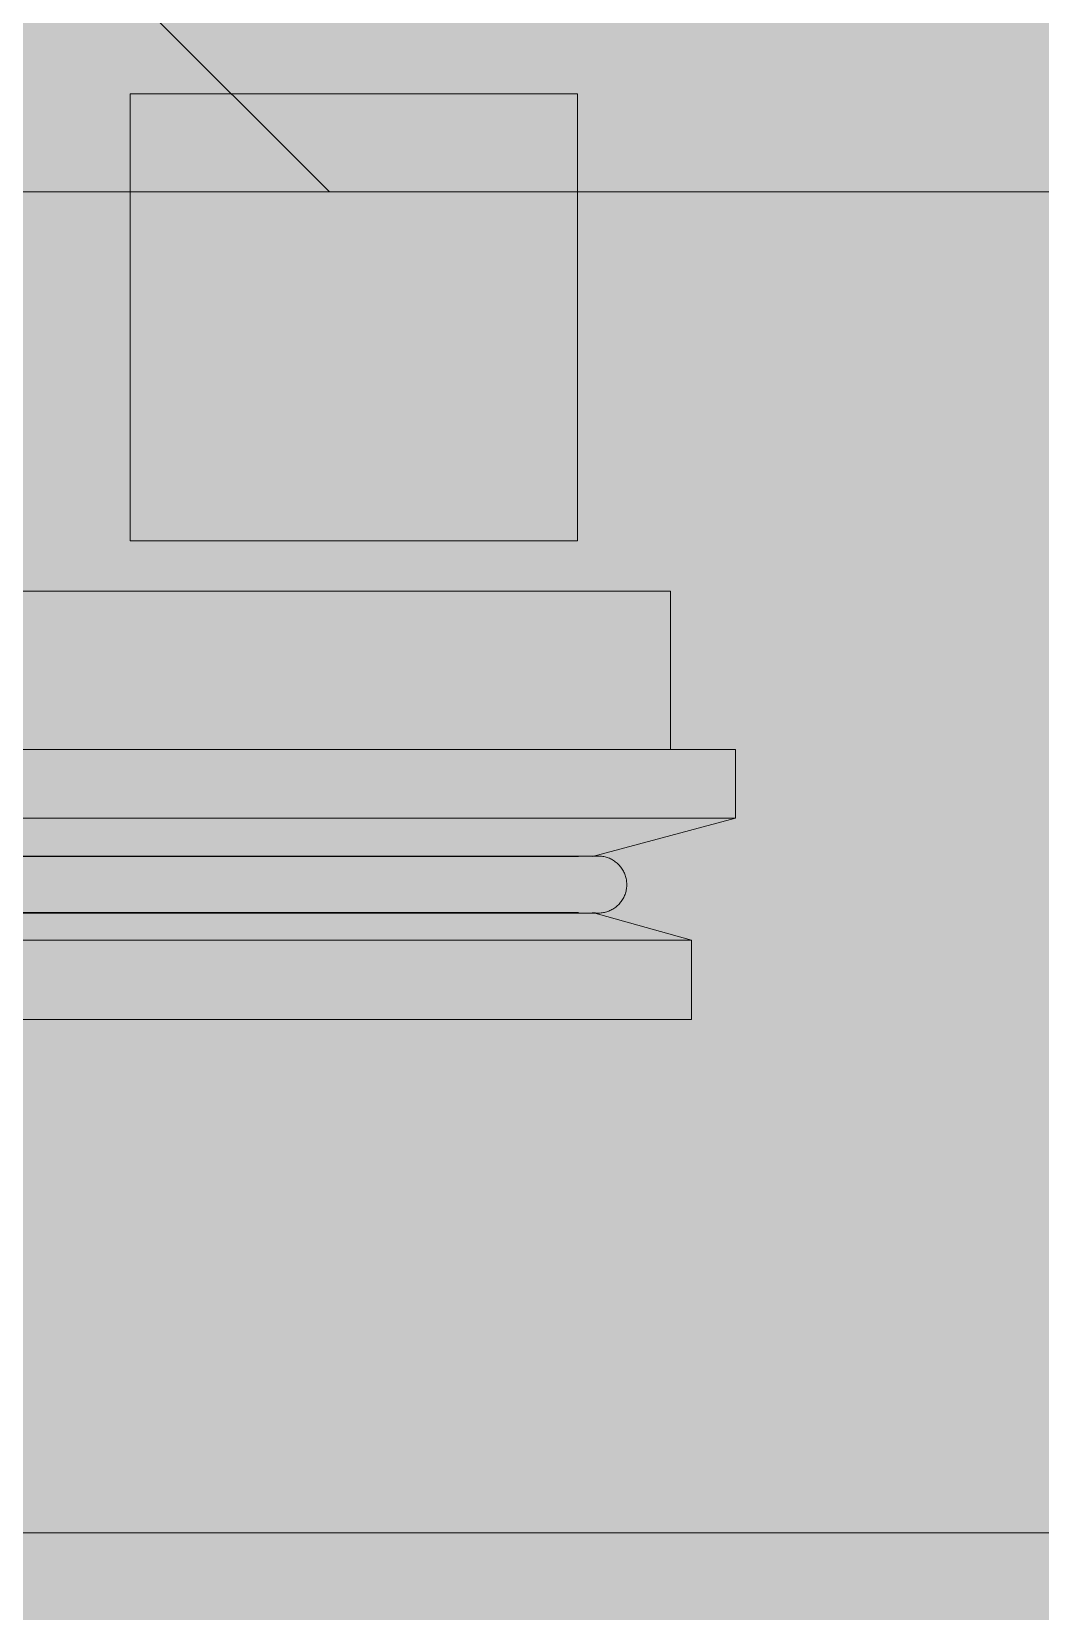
# Model space of a CAD drawing. Header units: inches. Extents: x -430 to 361, y -510 to 778.
# Drawn here: x -72.93 to -68.66, y 269.33 to 276.01 of the extents above; entities that cross this region are included whole.
import ezdxf

# ---------------------------------------------------------------- set-up
doc = ezdxf.new("R2010")
doc.units = ezdxf.units.IN
doc.header["$MEASUREMENT"] = 0
doc.layers.get('0').update_dxf_attribs({"color": 8})
for name, color, linetype, lineweight in [('A-DETL-GENF', 8, 'Continuous', 9), ('A-WALL-PATT', 8, 'Continuous', 13), ('I-WALL', 8, 'Continuous', 9), ('Q-SPCQ', 8, 'Continuous', 9)]:
    doc.layers.add(name, color=color, linetype=linetype, lineweight=lineweight)

# ---------------------------------------------------------------- blocks, each defined once
blk = doc.blocks.new('Hecht_PAD_AA-Arch_detached_rvt-1-Test Fit - First Floor Plan')
at = {"layer": 'A-WALL-PATT'}
h = blk.add_hatch(dxfattribs=at)
h.set_pattern_fill('FP_19', color=256, style=0, pattern_type=2)
h.set_pattern_definition([(45, (0, 0), (-8.4853, 8.4853), []), (135, (0, 0), (-8.4853, -8.4853), [])])
h.paths.add_polyline_path([(-75.4459, 275.331), (-44.4868, 275.331), (-36.8618, 282.956), (-140.4868, 282.956), (-140.4868, 275.331), (-77.7173, 275.331)], flags=0)
at = {"layer": 'I-WALL'}
for p, q in [((-72.951, 275.331), (-72.5102, 275.331)), ((-72.5102, 275.331), (-70.6204, 275.331)), ((-70.6204, 275.331), (-44.4868, 275.331))]:
    blk.add_line(p, q, dxfattribs=at)
blk = doc.blocks.new('schindler-3300na_traction_elevator_machine_room-less_general_purpose_front_or_front-rear_opening_2100-3500_capacity_3300bim - 3500 Front-2750691-Test Fit - First Floor Plan')
at = {"layer": 'Q-SPCQ'}
for p, q in [((47.0079, -42.7953), (47.0079, 40.2756)), ((41.3386, -12.8034), (41.3386, -36.6929)), ((41.3386, -33.5433), (41.3386, -12.8034)), ((41.3386, -12.8034), (41.3386, -33.5433)), ((41.3386, -33.5433), (41.3386, -12.8034)), ((41.3386, -12.8034), (41.3386, -33.5433)), ((41.3386, -33.5433), (41.3386, -12.8034)), ((41.3386, -12.8034), (41.3386, -33.5433)), ((43.8444, -17.1438), (43.8444, -13.5418)), ((43.8444, -13.5418), (43.8444, -17.1438)), ((44.3594, -15.4642), (44.3594, -13.5353)), ((44.3594, -13.5353), (44.3594, -17.3302)), ((45.3193, -13.8633), (45.3193, -17.0545)), ((43.5083, -15.3546), (43.5083, -13.9686)), ((43.5083, -13.9686), (43.5083, -17.1438)), ((44.65, -14.6295), (44.65, -13.968)), ((44.65, -13.968), (44.65, -17.0545)), ((44.65, -13.9698), (44.65, -17.3302)), ((43.961, -16.6657), (43.961, -14.1448)), ((43.961, -14.1448), (43.961, -16.6657)), ((44.1974, -16.6657), (44.1974, -14.1448)), ((44.1974, -14.1448), (44.1974, -16.6657)), ((45.3193, -14.6395), (45.3193, -14.1171)), ((45.3193, -14.6167), (45.3193, -14.1379)), ((44.65, -14.6281), (44.65, -14.2023)), ((45.3193, -14.2575), (45.3193, -14.6167)), ((43.9585, -14.5228), (43.9585, -14.3793)), ((44.1999, -14.4843), (44.1999, -14.6257)), ((43.9585, -14.6634), (43.9585, -14.5228)), ((43.9585, -14.8011), (43.9585, -14.6634)), ((44.65, -16.4657), (44.65, -14.6281)), ((44.65, -17.0545), (44.65, -14.6295)), ((45.3193, -15.3021), (45.3193, -14.6395)), ((43.9585, -14.9356), (43.9585, -14.8011)), ((45.5322, -14.7719), (45.5322, -16.6617)), ((45.5322, -16.6617), (45.5322, -14.7719)), ((45.5322, -14.7719), (47.422, -14.7719)), ((47.422, -14.7719), (45.5322, -14.7719)), ((47.422, -14.7719), (47.422, -16.6617)), ((47.422, -16.6617), (47.422, -14.7719)), ((44.1999, -14.8997), (44.1999, -15.0317)), ((43.5083, -17.1438), (43.5083, -15.3546)), ((44.1999, -15.342), (44.1999, -15.4056)), ((45.3193, -16.8464), (45.3193, -15.3021)), ((44.1999, -15.4056), (44.1999, -15.5221)), ((44.3594, -17.1086), (44.3594, -15.4642)), ((44.1999, -15.5221), (44.1999, -15.6343)), ((44.1999, -15.6343), (44.1999, -15.742)), ((44.1999, -15.742), (44.1999, -15.845)), ((44.1999, -15.845), (44.1999, -15.9431)), ((43.9585, -16.3038), (43.9585, -16.2281)), ((44.1999, -16.4815), (44.1999, -16.5358)), ((44.65, -17.0701), (44.65, -16.4657)), ((47.422, -16.6617), (45.5322, -16.6617)), ((47.422, -16.6617), (45.5322, -16.6617)), ((43.8444, -17.1438), (43.961, -16.7253)), ((44.1974, -16.7253), (44.3594, -17.3302)), ((45.3193, -17.0545), (45.3193, -16.8464)), ((44.65, -17.0545), (45.3193, -17.0545)), ((44.65, -17.3302), (44.65, -17.0701)), ((43.5083, -17.1438), (43.8444, -17.1438)), ((44.3594, -17.3302), (44.3594, -17.1086)), ((44.3594, -17.3302), (44.65, -17.3302))]:
    blk.add_line(p, q, dxfattribs=at)
at = {"layer": 'Q-SPCQ', "flags": 128}
for points in [[(43.9585, -14.3402), (43.9585, -14.4843), (43.9585, -14.6257), (43.9585, -14.7643), (43.9585, -14.8997), (43.9585, -15.0317), (43.9585, -15.1601), (43.9585, -15.2848), (43.9585, -15.4056), (43.9585, -15.5221), (43.9585, -15.6343), (43.9585, -15.742), (43.9585, -15.845), (43.9585, -15.9431), (43.9585, -16.0362), (43.9585, -16.1241), (43.9585, -16.2067), (43.9585, -16.2839), (43.9585, -16.3555), (43.9585, -16.4214), (43.9585, -16.4815), (43.9585, -16.5358), (43.9585, -16.5841), (43.9585, -16.6263), (43.9585, -16.6624), (43.9585, -16.6923), (43.9585, -16.716), (43.9585, -16.7335), (43.9585, -16.7446), (43.9585, -16.7495), (43.9585, -16.7497)], [(44.1999, -16.7497), (44.1999, -16.7466), (44.1999, -16.7371), (44.1999, -16.7214), (44.1999, -16.6993), (44.1999, -16.6711), (44.1999, -16.6366), (44.1999, -16.5961), (44.1999, -16.5494), (44.1999, -16.4968), (44.1999, -16.4382), (44.1999, -16.3739), (44.1999, -16.3038), (44.1999, -16.2281), (44.1999, -16.147), (44.1999, -16.0605), (44.1999, -15.9687), (44.1999, -15.872), (44.1999, -15.7703), (44.1999, -15.6639), (44.1999, -15.5528), (44.1999, -15.4374), (44.1999, -15.3178), (44.1999, -15.1942), (44.1999, -15.0667), (44.1999, -14.9356), (44.1999, -14.8011), (44.1999, -14.6634), (44.1999, -14.5228), (44.1999, -14.3793), (44.1999, -14.2334)], [(43.9585, -14.3793), (43.9585, -14.2334), (43.9585, -14.1708)], [(44.1999, -14.1936), (44.1999, -14.3402), (44.1999, -14.4843)], [(44.1999, -14.6257), (44.1999, -14.7643), (44.1999, -14.8997)], [(43.9585, -15.3178), (43.9585, -15.1942), (43.9585, -15.0667), (43.9585, -14.9356)], [(44.1999, -15.0317), (44.1999, -15.1601), (44.1999, -15.2848)], [(43.9585, -15.5528), (43.9585, -15.4374), (43.9585, -15.3456)], [(43.9585, -15.7703), (43.9585, -15.6639), (43.9585, -15.5528)], [(43.9585, -15.9687), (43.9585, -15.872), (43.9585, -15.7703)], [(44.1999, -15.9431), (44.1999, -16.0362), (44.1999, -16.1241), (44.1999, -16.204)], [(43.9585, -16.2023), (43.9585, -16.147), (43.9585, -16.0605), (43.9585, -15.9687)], [(44.1999, -16.2139), (44.1999, -16.2839), (44.1999, -16.3555), (44.1999, -16.4214), (44.1999, -16.4815)], [(43.9585, -16.4968), (43.9585, -16.4382), (43.9585, -16.3739), (43.9585, -16.3038)], [(43.9585, -16.6366), (43.9585, -16.5961), (43.9585, -16.5494), (43.9585, -16.4968)], [(44.1999, -16.5358), (44.1999, -16.5841), (44.1999, -16.6263), (44.1999, -16.6624)], [(43.9585, -16.7497), (43.9585, -16.7466), (43.9585, -16.7371), (43.9585, -16.7214), (43.9585, -16.6993), (43.9585, -16.6711), (43.9585, -16.6366)], [(44.1999, -16.6624), (44.1999, -16.6923), (44.1999, -16.716), (44.1999, -16.7335), (44.1999, -16.7446), (44.1999, -16.7495), (44.1999, -16.7497)], [(44.1999, -16.7497), (44.1998, -16.7546), (44.1995, -16.7594), (44.199, -16.7642), (44.1983, -16.769), (44.1975, -16.7737), (44.1964, -16.7784), (44.1952, -16.7831), (44.1937, -16.7877), (44.1921, -16.7923), (44.1903, -16.7967), (44.1884, -16.8011), (44.1862, -16.8055), (44.1839, -16.8097), (44.1814, -16.8138), (44.1788, -16.8179), (44.176, -16.8218), (44.173, -16.8256), (44.1699, -16.8293), (44.1667, -16.8329), (44.1633, -16.8363), (44.1597, -16.8396), (44.1561, -16.8428), (44.1523, -16.8458), (44.1484, -16.8486), (44.1444, -16.8513), (44.1403, -16.8538), (44.1361, -16.8562), (44.1318, -16.8584), (44.1274, -16.8604), (44.1229, -16.8622), (44.1184, -16.8639), (44.1138, -16.8654), (44.1091, -16.8667), (44.1044, -16.8678), (44.0997, -16.8687), (44.0949, -16.8694), (44.0901, -16.8699), (44.0853, -16.8703), (44.0805, -16.8704), (44.0756, -16.8704), (44.0708, -16.8701), (44.066, -16.8697), (44.0612, -16.8691), (44.0565, -16.8683), (44.0517, -16.8673), (44.0471, -16.8661), (44.0424, -16.8647), (44.0379, -16.8631), (44.0334, -16.8614), (44.0289, -16.8595), (44.0246, -16.8574), (44.0203, -16.8551), (44.0162, -16.8527), (44.0121, -16.8501), (44.0081, -16.8473), (44.0043, -16.8444), (44.0006, -16.8413), (43.997, -16.8381), (43.9935, -16.8348), (43.9902, -16.8313), (43.987, -16.8276), (43.9839, -16.8239), (43.9811, -16.82), (43.9783, -16.816), (43.9758, -16.812), (43.9733, -16.8078), (43.9711, -16.8035), (43.969, -16.7991), (43.9672, -16.7947), (43.9655, -16.7902), (43.9639, -16.7856), (43.9626, -16.781), (43.9614, -16.7763), (43.9605, -16.7715), (43.9597, -16.7668), (43.9591, -16.762), (43.9587, -16.7572), (43.9585, -16.7523), (43.9585, -16.7475), (43.9587, -16.7427), (43.9591, -16.7379), (43.9596, -16.7331), (43.9604, -16.7283), (43.961, -16.7253)]]:
    blk.add_lwpolyline(points, dxfattribs=at)

msp = doc.modelspace()

# ---------------------------------------------------------------- hatches: boundary and pattern name
at = {"layer": 'A-DETL-GENF'}
h = msp.add_hatch(color=256, dxfattribs=at)
h.paths.add_polyline_path([(-154.944, -481.669), (77.4228, -481.669), (77.4228, -466.419), (-38.2368, -466.419), (-38.2368, -353.919), (-42.5752, -353.919), (-38.5173, -357.7773), (-45.8618, -458.794), (-45.8618, -353.919), (-257.8618, -353.919), (-257.8618, -466.419), (-285.9868, -466.419), (-285.9868, -478.044), (-246.4819, -478.044), (-246.4819, -473.544), (-282.4868, -473.544), (-282.4868, -467.544), (-246.4819, -467.544), (-246.4819, -471.294), (-206.4868, -471.294), (-206.4868, -481.669), (-191.286, -481.669)], flags=0)
h.paths.add_polyline_path([(-357.9868, -478.044), (-357.9868, -473.544), (-385.9868, -473.544), (-385.9868, -324.1065), (-390.4868, -324.1065), (-390.4478, -478.044), (-372.996, -478.044)], flags=0)
h.paths.add_polyline_path([(15.8009, -473.544), (-202.8618, -473.544), (-202.8618, -467.544), (73.7978, -467.544), (73.7978, -473.544), (26.7659, -473.544)], flags=0)
h.paths.add_polyline_path([(-369.0833, -467.544), (-357.9868, -467.544), (-357.9868, -466.419), (-378.8618, -466.419), (-378.8618, -324.1065), (-379.9868, -324.1065), (-379.9868, -467.544), (-370.4868, -467.544)], flags=0)
h.paths.add_polyline_path([(-45.8618, -462.6065), (-45.8618, -458.794), (-42.0493, -462.6065)], flags=0)
h.paths.add_polyline_path([(-379.9868, 58.331), (-318.8618, 58.331), (-318.8618, 162.331), (-294.8618, 162.331), (-294.8618, 303.581), (-379.9868, 303.581), (-379.9868, 58.9752)], flags=0)
h.paths.add_polyline_path([(-82.2601, 130.456), (-36.8618, 130.456), (-36.8618, 165.706), (-44.4868, 173.331), (-44.4868, 275.331), (-36.8618, 282.956), (-148.1118, 282.956), (-148.1118, 130.456), (-124.9191, 130.456)], flags=0)
h.paths.add_polyline_path([(-73.1374, 271.8314), (-73.1373, 271.8314), (-71.9275, 271.8314)], flags=0)
h.paths.add_polyline_path([(-134.8618, 578.331), (-39.2368, 578.331), (-39.2368, 578.831), (41.5132, 578.831), (41.5132, 593.581), (-138.4868, 593.581), (-138.4868, 578.331), (-136.1118, 578.331)], flags=0)
h.paths.add_polyline_path([(8.5949, 579.456), (-134.8618, 579.456), (-134.8618, 585.456), (37.8882, 585.456), (37.8882, 579.456), (26.7659, 579.456)], flags=0)

# ---------------------------------------------------------------- block references
msp.add_blockref('Hecht_PAD_AA-Arch_detached_rvt-1-Test Fit - First Floor Plan', (0, 0))
at = {"layer": 'Q-SPCQ', "rotation": 90}
msp.add_blockref('schindler-3300na_traction_elevator_machine_room-less_general_purpose_front_or_front-rear_opening_2100-3500_capacity_3300bim - 3500 Front-2750691-Test Fit - First Floor Plan', (-87.2821, 228.3231), dxfattribs=at)

doc.saveas('drawing.dxf')
